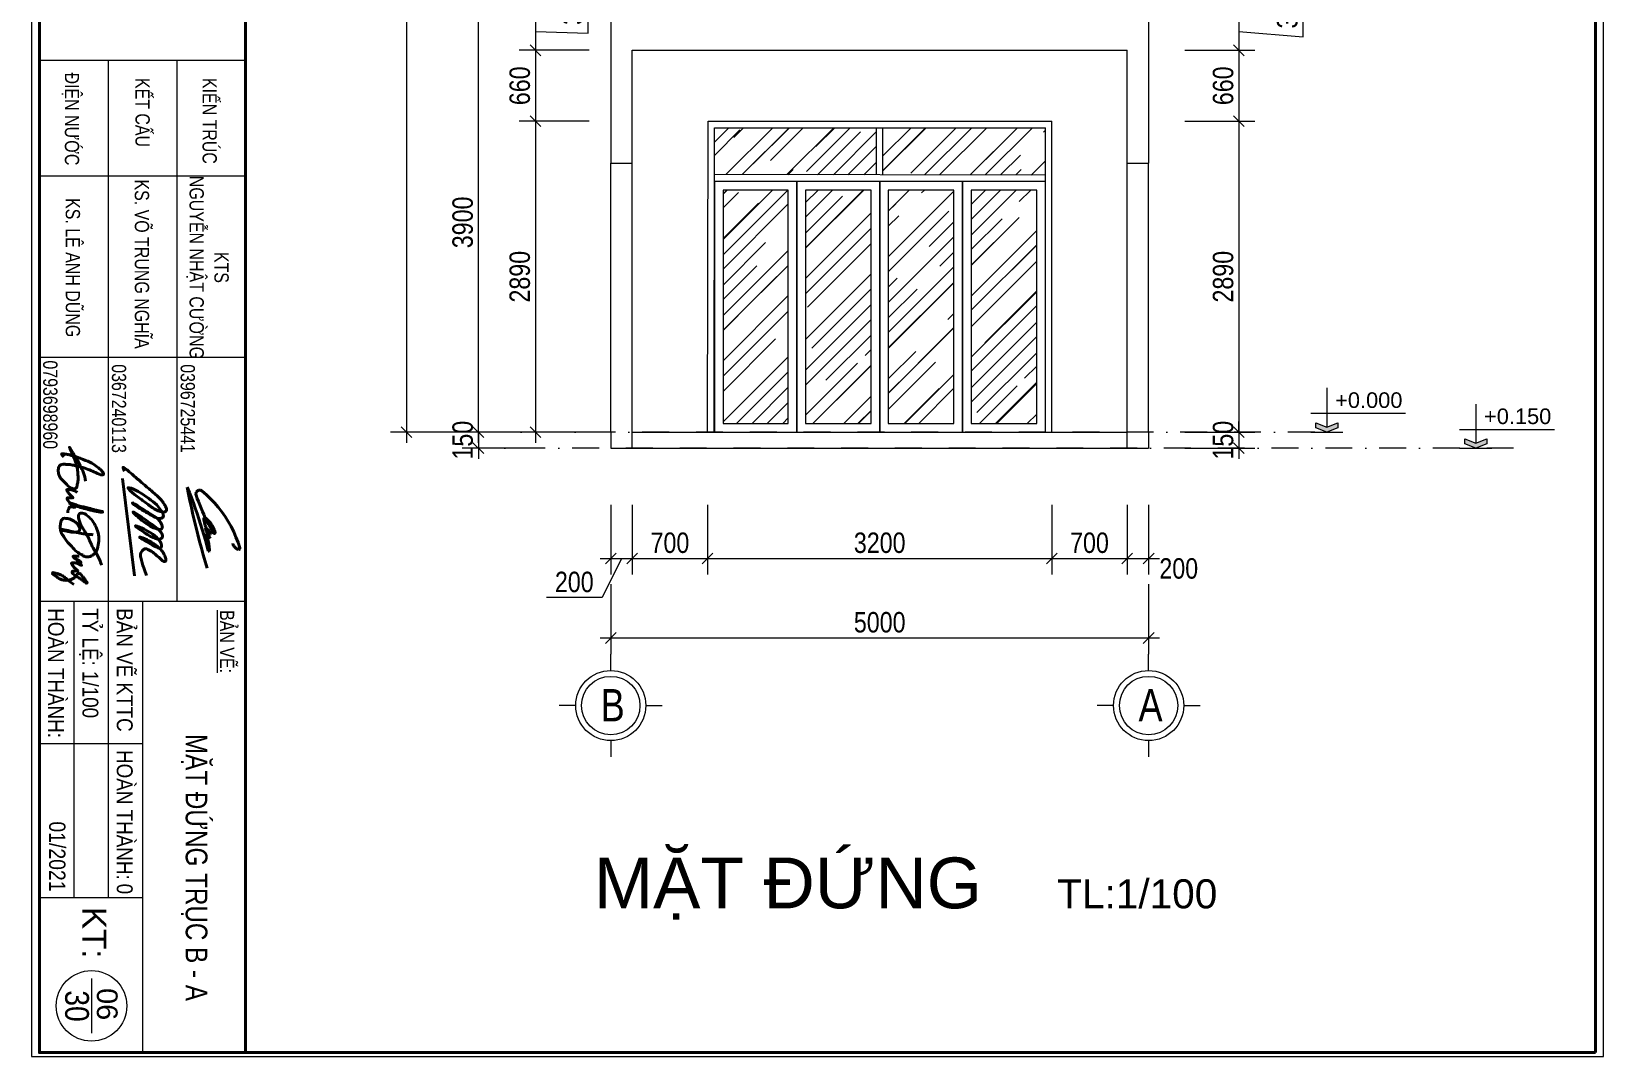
# Model space of a CAD drawing. Header units: inches. Extents: x 921646 to 2157952, y -92667 to 262089.
# Drawn here: x 1967989 to 1982603, y 166047 to 175578 of the extents above; entities that cross this region are included whole.
import ezdxf
from ezdxf.enums import TextEntityAlignment as Align

# ---------------------------------------------------------------- set-up
doc = ezdxf.new("R2010")
doc.units = ezdxf.units.IN
doc.header["$MEASUREMENT"] = 0
doc.linetypes.add('DASHDOT', pattern=[1, 0.5, -0.25, 0, -0.25])
doc.layers.get('0').update_dxf_attribs({"lineweight": 9})
doc.layers.get('DEFPOINTS').update_dxf_attribs({"lineweight": 9})
doc.layers.add('02-TEXT', color=7, linetype='Continuous')
for name, color, linetype, lineweight in [('04-TRUC', 40, 'DASHDOT', 9), ('11 CUA', 42, 'Continuous', 15), ('13 TRICH DAN', 134, 'Continuous', 9), ('13-VATDUNG', 104, 'Continuous', 13), ('15 TEXT', 134, 'Continuous', 15), ('Cp Net Manh 0.15', 8, 'Continuous', 15), ('Cp Net Thep 0.40', 2, 'Continuous', 40), ('Cp Text 0.15', 3, 'Continuous', 15), ('dim', 252, 'Continuous', 9)]:
    doc.layers.add(name, color=color, linetype=linetype, lineweight=lineweight)
doc.styles.add('ARIAL', font='arial.ttf')
doc.styles.add('C', font='VHARIAL.TTF')
doc.styles.add('IN', font='VHARIAL.TTF')
doc.styles.add('tvsimil', font='tvsimli.shx', dxfattribs={"width": 0.85})
doc.styles.add('VHELVEN', font='VHELVEN.TTF')
doc.styles.add('VNI-HELVE', font='VHELVEB.TTF', dxfattribs={"width": 0.8})
doc.dimstyles.new('DIM 100 - cp1601 nho', dxfattribs={"dimtxt": 190, "dimasz": 100, "dimexe": 150, "dimexo": 100, "dimgap": 50, "dimtad": 1, "dimdec": 0, "dimrnd": 1, "dimzin": 0, "dimdsep": 32, "dimtxsty": 'tvsimil', "dimblk": 'OBLIQUE', "dimcen": -0.09, "dimdle": 100, "dimclrd": 15, "dimclre": 15, "dimclrt": 3, "dimadec": 0, "dimazin": 0, "dimtfac": 1, "dimtdec": 0, "dimtix": 1, "dimtmove": 1, "dimatfit": 3, "dimfxl": 500, "dimfxlon": 1, "dimtolj": 1, "dimtzin": 0, "dimlwd": -1, "dimlwe": -1, "dimarcsym": 0})

# ---------------------------------------------------------------- blocks, each defined once
blk = doc.blocks.new('_Oblique')
at = {"color": 0, "linetype": 'ByBlock', "lineweight": -2}
blk.add_line((-0.5, -0.5), (0.5, 0.5), dxfattribs=at)
blk = doc.blocks.new('*D158')
at = {"layer": 'DEFPOINTS', "color": 0, "transparency": 16777216}
for p in [(1973374, 171703), (1973574, 171703), (1973574, 170678)]:
    blk.add_point(p, dxfattribs=at)
at = {"layer": 'dim', "color": 15, "linetype": 'Continuous', "transparency": 16777216}
for p, q in [((1973374, 171178), (1973374, 170528)), ((1973574, 171178), (1973574, 170528)), ((1973274, 170678), (1973674, 170678)), ((1973474, 170678), (1973293, 170314)), ((1973293, 170314), (1972778, 170314))]:
    blk.add_line(p, q, dxfattribs=at)
at = {"layer": 'dim', "color": 15, "transparency": 16777216, "xscale": 100, "yscale": 100, "zscale": 100, "rotation": 180}
blk.add_blockref('_Oblique', (1973374, 170678), dxfattribs=at)
at = {"layer": 'dim', "color": 15, "transparency": 16777216, "xscale": 100, "yscale": 100, "zscale": 100}
blk.add_blockref('_Oblique', (1973574, 170678), dxfattribs=at)
at = {"layer": 'dim', "color": 3, "transparency": 16777216, "insert": (1973035, 170459), "char_height": 190, "attachment_point": 5, "style": 'tvsimil'}
blk.add_mtext('\\A1;200', dxfattribs=at)
blk = doc.blocks.new('*D160')
at = {"layer": 'DEFPOINTS', "color": 0, "transparency": 16777216}
for p in [(1972143, 175753), (1972615, 175753), (1972615, 171853)]:
    blk.add_point(p, dxfattribs=at)
at = {"layer": 'dim', "color": 15, "linetype": 'Continuous', "transparency": 16777216}
for p, q in [((1972143, 171753), (1972143, 175853)), ((1972515, 175753), (1971993, 175753)), ((1972515, 171853), (1971993, 171853))]:
    blk.add_line(p, q, dxfattribs=at)
at = {"layer": 'dim', "color": 15, "transparency": 16777216, "xscale": 100, "yscale": 100, "zscale": 100}
for p, rotation in [((1972143, 175753), 90), ((1972143, 171853), 270)]:
    blk.add_blockref('_Oblique', p, dxfattribs=dict(at, rotation=rotation))
at = {"layer": 'dim', "color": 3, "transparency": 16777216, "insert": (1971998, 173803), "char_height": 190, "attachment_point": 5, "rotation": 90, "style": 'tvsimil'}
blk.add_mtext('\\A1;3900', dxfattribs=at)
blk = doc.blocks.new('*D162')
at = {"layer": 'DEFPOINTS', "color": 0, "transparency": 16777216}
for p in [(1973374, 170927), (1978374, 170927), (1978374, 169939)]:
    blk.add_point(p, dxfattribs=at)
at = {"layer": 'dim', "color": 15, "linetype": 'Continuous', "transparency": 16777216}
for p, q in [((1973374, 170439), (1973374, 169789)), ((1978374, 170439), (1978374, 169789)), ((1973274, 169939), (1978474, 169939))]:
    blk.add_line(p, q, dxfattribs=at)
at = {"layer": 'dim', "color": 15, "transparency": 16777216, "xscale": 100, "yscale": 100, "zscale": 100, "rotation": 180}
blk.add_blockref('_Oblique', (1973374, 169939), dxfattribs=at)
at = {"layer": 'dim', "color": 15, "transparency": 16777216, "xscale": 100, "yscale": 100, "zscale": 100}
blk.add_blockref('_Oblique', (1978374, 169939), dxfattribs=at)
at = {"layer": 'dim', "color": 3, "transparency": 16777216, "insert": (1975874, 170084), "char_height": 190, "attachment_point": 5, "style": 'tvsimil'}
blk.add_mtext('\\A1;5000', dxfattribs=at)
blk = doc.blocks.new('*D163')
at = {"layer": 'DEFPOINTS', "color": 0, "transparency": 16777216}
for p in [(1972995, 171853), (1972143, 171703), (1972995, 171703)]:
    blk.add_point(p, dxfattribs=at)
at = {"layer": 'dim', "color": 15, "linetype": 'Continuous', "transparency": 16777216}
for p, q in [((1972143, 171853), (1972143, 171953)), ((1972643, 171853), (1971993, 171853)), ((1972143, 171853), (1972143, 171703)), ((1972643, 171703), (1971993, 171703)), ((1972143, 171703), (1972143, 171603))]:
    blk.add_line(p, q, dxfattribs=at)
at = {"layer": 'dim', "color": 15, "transparency": 16777216, "xscale": 100, "yscale": 100, "zscale": 100}
for p, rotation in [((1972143, 171853), 270), ((1972143, 171703), 90)]:
    blk.add_blockref('_Oblique', p, dxfattribs=dict(at, rotation=rotation))
at = {"layer": 'dim', "color": 3, "transparency": 16777216, "insert": (1971998, 171778), "char_height": 190, "attachment_point": 5, "rotation": 90, "style": 'tvsimil'}
blk.add_mtext('\\A1;150', dxfattribs=at)
blk = doc.blocks.new('*D164')
at = {"layer": 'DEFPOINTS', "color": 0, "transparency": 16777216}
for p in [(1972615, 183853), (1971476, 171853), (1972615, 171853)]:
    blk.add_point(p, dxfattribs=at)
at = {"layer": 'dim', "color": 15, "linetype": 'Continuous', "transparency": 16777216}
for p, q in [((1971976, 183853), (1971326, 183853)), ((1971476, 183953), (1971476, 171753)), ((1971976, 171853), (1971326, 171853))]:
    blk.add_line(p, q, dxfattribs=at)
at = {"layer": 'dim', "color": 15, "transparency": 16777216, "xscale": 100, "yscale": 100, "zscale": 100}
for p, rotation in [((1971476, 183853), 90), ((1971476, 171853), 270)]:
    blk.add_blockref('_Oblique', p, dxfattribs=dict(at, rotation=rotation))
at = {"layer": 'dim', "color": 3, "transparency": 16777216, "insert": (1971331, 177853), "char_height": 190, "attachment_point": 5, "rotation": 90, "style": 'tvsimil'}
blk.add_mtext('\\A1;12000', dxfattribs=at)
blk = doc.blocks.new('cao do')
at = {"layer": '15 TEXT'}
h = blk.add_hatch(color=256, dxfattribs=at)
h.dxf.hatch_style = 1
h.paths.add_polyline_path([(155, 47), (261, 90), (261, 42), (155, 0), (49, 42), (49, 90)])
for p, q in [((0, 181), (911, 181)), ((0, 0), (310, 0))]:
    blk.add_line(p, q, dxfattribs=at)
blk.add_lwpolyline([(155, 424), (155, 47)], dxfattribs=at)
blk.add_lwpolyline([(155, 47), (261, 90), (261, 42), (155, 0), (49, 42), (49, 90)], close=True, dxfattribs=at)
at = {"layer": '15 TEXT', "color": 3, "style": 'ARIAL'}
blk.add_attdef('%%P0,000', text='', height=150, dxfattribs=at).set_placement((558, 307), align=Align.MIDDLE_CENTER)
blk = doc.blocks.new('*D166')
at = {"layer": 'DEFPOINTS', "color": 0, "transparency": 16777216}
for p in [(1974274, 171853), (1973574, 171703), (1974274, 170678)]:
    blk.add_point(p, dxfattribs=at)
at = {"layer": 'dim', "color": 15, "linetype": 'Continuous', "transparency": 16777216}
for p, q in [((1973574, 171178), (1973574, 170528)), ((1974274, 171178), (1974274, 170528)), ((1973474, 170678), (1974374, 170678))]:
    blk.add_line(p, q, dxfattribs=at)
at = {"layer": 'dim', "color": 15, "transparency": 16777216, "xscale": 100, "yscale": 100, "zscale": 100, "rotation": 180}
blk.add_blockref('_Oblique', (1973574, 170678), dxfattribs=at)
at = {"layer": 'dim', "color": 15, "transparency": 16777216, "xscale": 100, "yscale": 100, "zscale": 100}
blk.add_blockref('_Oblique', (1974274, 170678), dxfattribs=at)
at = {"layer": 'dim', "color": 3, "transparency": 16777216, "insert": (1973924, 170823), "char_height": 190, "attachment_point": 5, "style": 'tvsimil'}
blk.add_mtext('\\A1;700', dxfattribs=at)
blk = doc.blocks.new('*D169')
at = {"layer": 'DEFPOINTS', "color": 0, "transparency": 16777216}
for p in [(1977474, 171853), (1978174, 171853), (1978174, 170678)]:
    blk.add_point(p, dxfattribs=at)
at = {"layer": 'dim', "color": 15, "linetype": 'Continuous', "transparency": 16777216}
for p, q in [((1977474, 171178), (1977474, 170528)), ((1978174, 171178), (1978174, 170528)), ((1977374, 170678), (1978274, 170678))]:
    blk.add_line(p, q, dxfattribs=at)
at = {"layer": 'dim', "color": 15, "transparency": 16777216, "xscale": 100, "yscale": 100, "zscale": 100, "rotation": 180}
blk.add_blockref('_Oblique', (1977474, 170678), dxfattribs=at)
at = {"layer": 'dim', "color": 15, "transparency": 16777216, "xscale": 100, "yscale": 100, "zscale": 100}
blk.add_blockref('_Oblique', (1978174, 170678), dxfattribs=at)
at = {"layer": 'dim', "color": 3, "transparency": 16777216, "insert": (1977824, 170823), "char_height": 190, "attachment_point": 5, "style": 'tvsimil'}
blk.add_mtext('\\A1;700', dxfattribs=at)
blk = doc.blocks.new('*D170')
at = {"layer": 'DEFPOINTS', "color": 0, "transparency": 16777216}
for p in [(1978174, 171853), (1978374, 171703), (1978374, 170678)]:
    blk.add_point(p, dxfattribs=at)
at = {"layer": 'dim', "color": 15, "linetype": 'Continuous', "transparency": 16777216}
for p, q in [((1978174, 171178), (1978174, 170528)), ((1978374, 171178), (1978374, 170528)), ((1978074, 170678), (1978474, 170678))]:
    blk.add_line(p, q, dxfattribs=at)
at = {"layer": 'dim', "color": 15, "transparency": 16777216, "xscale": 100, "yscale": 100, "zscale": 100, "rotation": 180}
blk.add_blockref('_Oblique', (1978174, 170678), dxfattribs=at)
at = {"layer": 'dim', "color": 15, "transparency": 16777216, "xscale": 100, "yscale": 100, "zscale": 100}
blk.add_blockref('_Oblique', (1978374, 170678), dxfattribs=at)
at = {"layer": 'dim', "color": 3, "transparency": 16777216, "insert": (1978654, 170584), "char_height": 190, "attachment_point": 5, "style": 'tvsimil'}
blk.add_mtext('\\A1;200', dxfattribs=at)
blk = doc.blocks.new('*D172')
at = {"layer": 'DEFPOINTS', "color": 0, "transparency": 16777216}
for p in [(1974274, 171853), (1977474, 171853), (1977474, 170678)]:
    blk.add_point(p, dxfattribs=at)
at = {"layer": 'dim', "color": 15, "linetype": 'Continuous', "transparency": 16777216}
for p, q in [((1974274, 171178), (1974274, 170528)), ((1977474, 171178), (1977474, 170528)), ((1974174, 170678), (1977574, 170678))]:
    blk.add_line(p, q, dxfattribs=at)
at = {"layer": 'dim', "color": 15, "transparency": 16777216, "xscale": 100, "yscale": 100, "zscale": 100, "rotation": 180}
blk.add_blockref('_Oblique', (1974274, 170678), dxfattribs=at)
at = {"layer": 'dim', "color": 15, "transparency": 16777216, "xscale": 100, "yscale": 100, "zscale": 100}
blk.add_blockref('_Oblique', (1977474, 170678), dxfattribs=at)
at = {"layer": 'dim', "color": 3, "transparency": 16777216, "insert": (1975874, 170823), "char_height": 190, "attachment_point": 5, "style": 'tvsimil'}
blk.add_mtext('\\A1;3200', dxfattribs=at)
blk = doc.blocks.new('*D174')
at = {"layer": 'DEFPOINTS', "color": 0, "transparency": 16777216}
for p in [(1973374, 175753), (1972674, 175403), (1973574, 175403)]:
    blk.add_point(p, dxfattribs=at)
at = {"layer": 'dim', "color": 15, "linetype": 'Continuous', "transparency": 16777216}
for p, q in [((1973163, 175561), (1973163, 176077)), ((1972674, 175853), (1972674, 175303)), ((1973174, 175753), (1972524, 175753)), ((1972674, 175578), (1973163, 175561)), ((1973174, 175403), (1972524, 175403))]:
    blk.add_line(p, q, dxfattribs=at)
at = {"layer": 'dim', "color": 15, "transparency": 16777216, "xscale": 100, "yscale": 100, "zscale": 100}
for p, rotation in [((1972674, 175753), 90), ((1972674, 175403), 270)]:
    blk.add_blockref('_Oblique', p, dxfattribs=dict(at, rotation=rotation))
at = {"layer": 'dim', "color": 3, "transparency": 16777216, "insert": (1973018, 175819), "char_height": 190, "attachment_point": 5, "rotation": 90, "style": 'tvsimil'}
blk.add_mtext('\\A1;350', dxfattribs=at)
blk = doc.blocks.new('*D182')
at = {"layer": 'DEFPOINTS', "color": 0, "transparency": 16777216}
for p in [(1978174, 175403), (1977474, 174743), (1979212, 174743)]:
    blk.add_point(p, dxfattribs=at)
at = {"layer": 'dim', "color": 15, "linetype": 'Continuous', "transparency": 16777216}
for p, q in [((1978712, 175403), (1979362, 175403)), ((1979212, 175503), (1979212, 174643)), ((1978712, 174743), (1979362, 174743))]:
    blk.add_line(p, q, dxfattribs=at)
at = {"layer": 'dim', "color": 15, "transparency": 16777216, "xscale": 100, "yscale": 100, "zscale": 100}
for p, rotation in [((1979212, 175403), 90), ((1979212, 174743), 270)]:
    blk.add_blockref('_Oblique', p, dxfattribs=dict(at, rotation=rotation))
at = {"layer": 'dim', "color": 3, "transparency": 16777216, "insert": (1979067, 175073), "char_height": 190, "attachment_point": 5, "rotation": 90, "style": 'tvsimil'}
blk.add_mtext('\\A1;660', dxfattribs=at)
blk = doc.blocks.new('*D184')
at = {"layer": 'DEFPOINTS', "color": 0, "transparency": 16777216}
for p in [(1977474, 174743), (1978374, 171853), (1979212, 171853)]:
    blk.add_point(p, dxfattribs=at)
at = {"layer": 'dim', "color": 15, "linetype": 'Continuous', "transparency": 16777216}
for p, q in [((1979212, 174843), (1979212, 171753)), ((1978712, 174743), (1979362, 174743)), ((1978712, 171853), (1979362, 171853))]:
    blk.add_line(p, q, dxfattribs=at)
at = {"layer": 'dim', "color": 15, "transparency": 16777216, "xscale": 100, "yscale": 100, "zscale": 100}
for p, rotation in [((1979212, 174743), 90), ((1979212, 171853), 270)]:
    blk.add_blockref('_Oblique', p, dxfattribs=dict(at, rotation=rotation))
at = {"layer": 'dim', "color": 3, "transparency": 16777216, "insert": (1979067, 173298), "char_height": 190, "attachment_point": 5, "rotation": 90, "style": 'tvsimil'}
blk.add_mtext('\\A1;2890', dxfattribs=at)
blk = doc.blocks.new('*D153')
at = {"layer": 'DEFPOINTS', "color": 0, "transparency": 16777216}
for p in [(1974278, 174743), (1972674, 171853), (1973374, 171853)]:
    blk.add_point(p, dxfattribs=at)
at = {"layer": 'dim', "color": 15, "linetype": 'Continuous', "transparency": 16777216}
for p, q in [((1972674, 174843), (1972674, 171753)), ((1973174, 174743), (1972524, 174743)), ((1973174, 171853), (1972524, 171853))]:
    blk.add_line(p, q, dxfattribs=at)
at = {"layer": 'dim', "color": 15, "transparency": 16777216, "xscale": 100, "yscale": 100, "zscale": 100}
for p, rotation in [((1972674, 174743), 90), ((1972674, 171853), 270)]:
    blk.add_blockref('_Oblique', p, dxfattribs=dict(at, rotation=rotation))
at = {"layer": 'dim', "color": 3, "transparency": 16777216, "insert": (1972529, 173298), "char_height": 190, "attachment_point": 5, "rotation": 90, "style": 'tvsimil'}
blk.add_mtext('\\A1;2890', dxfattribs=at)
blk = doc.blocks.new('*D154')
at = {"layer": 'DEFPOINTS', "color": 0, "transparency": 16777216}
for p in [(1978374, 171853), (1978374, 171703), (1979212, 171703)]:
    blk.add_point(p, dxfattribs=at)
at = {"layer": 'dim', "color": 15, "linetype": 'Continuous', "transparency": 16777216}
for p, q in [((1979212, 171853), (1979212, 171953)), ((1978712, 171853), (1979362, 171853)), ((1979212, 171853), (1979212, 171703)), ((1978712, 171703), (1979362, 171703)), ((1979212, 171703), (1979212, 171603))]:
    blk.add_line(p, q, dxfattribs=at)
at = {"layer": 'dim', "color": 15, "transparency": 16777216, "xscale": 100, "yscale": 100, "zscale": 100}
for p, rotation in [((1979212, 171853), 270), ((1979212, 171703), 90)]:
    blk.add_blockref('_Oblique', p, dxfattribs=dict(at, rotation=rotation))
at = {"layer": 'dim', "color": 3, "transparency": 16777216, "insert": (1979067, 171778), "char_height": 190, "attachment_point": 5, "rotation": 90, "style": 'tvsimil'}
blk.add_mtext('\\A1;150', dxfattribs=at)
blk = doc.blocks.new('*D155')
at = {"layer": 'DEFPOINTS', "color": 0, "transparency": 16777216}
for p in [(1973574, 175403), (1972674, 174743), (1974278, 174743)]:
    blk.add_point(p, dxfattribs=at)
at = {"layer": 'dim', "color": 15, "linetype": 'Continuous', "transparency": 16777216}
for p, q in [((1973174, 175403), (1972524, 175403)), ((1972674, 175503), (1972674, 174643)), ((1973174, 174743), (1972524, 174743))]:
    blk.add_line(p, q, dxfattribs=at)
at = {"layer": 'dim', "color": 15, "transparency": 16777216, "xscale": 100, "yscale": 100, "zscale": 100}
for p, rotation in [((1972674, 175403), 90), ((1972674, 174743), 270)]:
    blk.add_blockref('_Oblique', p, dxfattribs=dict(at, rotation=rotation))
at = {"layer": 'dim', "color": 3, "transparency": 16777216, "insert": (1972529, 175073), "char_height": 190, "attachment_point": 5, "rotation": 90, "style": 'tvsimil'}
blk.add_mtext('\\A1;660', dxfattribs=at)
blk = doc.blocks.new('*D157')
at = {"layer": 'DEFPOINTS', "color": 0, "transparency": 16777216}
for p in [(1978374, 175753), (1978174, 175403), (1979212, 175403)]:
    blk.add_point(p, dxfattribs=at)
at = {"layer": 'dim', "color": 15, "linetype": 'Continuous', "transparency": 16777216}
for p, q in [((1979809, 175528), (1979809, 176044)), ((1979212, 175853), (1979212, 175303)), ((1978712, 175753), (1979362, 175753)), ((1979212, 175578), (1979809, 175528)), ((1978712, 175403), (1979362, 175403))]:
    blk.add_line(p, q, dxfattribs=at)
at = {"layer": 'dim', "color": 15, "transparency": 16777216, "xscale": 100, "yscale": 100, "zscale": 100}
for p, rotation in [((1979212, 175753), 90), ((1979212, 175403), 270)]:
    blk.add_blockref('_Oblique', p, dxfattribs=dict(at, rotation=rotation))
at = {"layer": 'dim', "color": 3, "transparency": 16777216, "insert": (1979664, 175786), "char_height": 190, "attachment_point": 5, "rotation": 90, "style": 'tvsimil'}
blk.add_mtext('\\A1;350', dxfattribs=at)
blk = doc.blocks.new('Khung Ht dep')
for p, q in [((17870, 4392), (17870, 1792)), ((19329, 4392), (19329, 1792)), ((21612, 4392), (21612, 1792)), ((24693, 4392), (24693, 1792)), ((17870, 3525), (24693, 3525)), ((24693, 3092), (30380, 3092)), ((17870, 2658), (24693, 2658))]:
    blk.add_line(p, q)
at = {"ltscale": 100}
blk.add_line((29447, 2449), (30135, 2449), dxfattribs=at)
blk.add_circle((29791, 2449), 445, dxfattribs=at)
at = {"layer": 'Cp Net Thep 0.40', "color": 106}
blk.add_line((3162, 4392), (30380, 4392), dxfattribs=at)
at = {"layer": 'Cp Net Thep 0.40'}
for p, q in [((23620, 4135), (23682, 4174)), ((23682, 4174), (23746, 4209)), ((23746, 4209), (23811, 4242)), ((23811, 4242), (23878, 4271)), ((23878, 4271), (23946, 4297)), ((23946, 4297), (24016, 4319)), ((23959, 4230), (23967, 4233)), ((23967, 4233), (23976, 4236)), ((23976, 4236), (23984, 4240)), ((23984, 4240), (23991, 4245)), ((23991, 4245), (23999, 4250)), ((23999, 4250), (24006, 4255)), ((24006, 4255), (24012, 4262)), ((24012, 4262), (24019, 4268)), ((24016, 4319), (24019, 4320)), ((24019, 4320), (24021, 4320)), ((24019, 4268), (24024, 4275)), ((24021, 4320), (24024, 4319)), ((24024, 4319), (24027, 4318)), ((24024, 4275), (24029, 4283)), ((24027, 4318), (24030, 4317)), ((24029, 4283), (24033, 4291)), ((24030, 4317), (24032, 4315)), ((24032, 4315), (24034, 4313)), ((24033, 4291), (24037, 4299)), ((24034, 4313), (24036, 4310)), ((24036, 4310), (24037, 4308)), ((24037, 4308), (24037, 4305)), ((24037, 4305), (24038, 4302)), ((24038, 4302), (24037, 4299)), ((23395, 3950), (23448, 4000)), ((23448, 4000), (23503, 4048)), ((23503, 4048), (23560, 4093)), ((23560, 4093), (23620, 4135)), ((23733, 3971), (23717, 3960)), ((23750, 3980), (23733, 3971)), ((23767, 3989), (23750, 3980)), ((23753, 3944), (23792, 3965)), ((23785, 3996), (23767, 3989)), ((23803, 4003), (23785, 3996)), ((23792, 3965), (23830, 3987)), ((23822, 4008), (23803, 4003)), ((23822, 4008), (23819, 4007)), ((23825, 4008), (23822, 4008)), ((23827, 4008), (23825, 4008)), ((23830, 4006), (23827, 4008)), ((23832, 4005), (23830, 4006)), ((23830, 3987), (23832, 3989)), ((23834, 4002), (23832, 4005)), ((23832, 3989), (23834, 3991)), ((23835, 4000), (23834, 4002)), ((23834, 3991), (23835, 3994)), ((23836, 3997), (23835, 4000)), ((23835, 3994), (23836, 3997)), ((23288, 3823), (23286, 3813)), ((23286, 3813), (23287, 3803)), ((23287, 3803), (23290, 3793)), ((23292, 3833), (23288, 3823)), ((23290, 3793), (23295, 3785)), ((23297, 3842), (23292, 3833)), ((23295, 3785), (23302, 3777)), ((23297, 3842), (23345, 3897)), ((23302, 3777), (23310, 3771)), ((23310, 3771), (23319, 3767)), ((23319, 3767), (23329, 3765)), ((23339, 3765), (23349, 3767)), ((23345, 3897), (23395, 3950)), ((23349, 3767), (23391, 3781)), ((23391, 3781), (23432, 3797)), ((23432, 3797), (23473, 3813)), ((23473, 3813), (23514, 3830)), ((23580, 3781), (23513, 3758)), ((23514, 3830), (23555, 3847)), ((23555, 3847), (23595, 3865)), ((23647, 3804), (23580, 3781)), ((23595, 3865), (23635, 3884)), ((23634, 3876), (23633, 3874)), ((23633, 3874), (23634, 3872)), ((23635, 3879), (23634, 3877)), ((23634, 3877), (23634, 3876)), ((23634, 3872), (23634, 3871)), ((23634, 3871), (23635, 3869)), ((23635, 3884), (23641, 3887)), ((23641, 3887), (23635, 3879)), ((23635, 3869), (23636, 3868)), ((23636, 3868), (23637, 3867)), ((23637, 3867), (23639, 3866)), ((23639, 3866), (23640, 3866)), ((23640, 3866), (23642, 3866)), ((23641, 3887), (23675, 3903)), ((23646, 3894), (23641, 3887)), ((23642, 3866), (23660, 3867)), ((23642, 3866), (23644, 3866)), ((23659, 3909), (23646, 3894)), ((23714, 3825), (23647, 3804)), ((23672, 3923), (23659, 3909)), ((23660, 3867), (23678, 3869)), ((23686, 3936), (23672, 3923)), ((23675, 3903), (23714, 3923)), ((23678, 3869), (23696, 3872)), ((23678, 3747), (23763, 3768)), ((23701, 3949), (23686, 3936)), ((23696, 3872), (23714, 3877)), ((23717, 3960), (23701, 3949)), ((23714, 3923), (23753, 3944)), ((23714, 3877), (23731, 3882)), ((23782, 3846), (23714, 3825)), ((23731, 3882), (23748, 3889)), ((23748, 3889), (23765, 3896)), ((23763, 3768), (23848, 3789)), ((23765, 3896), (23772, 3900)), ((23769, 3896), (23768, 3895)), ((23768, 3895), (23768, 3893)), ((23768, 3893), (23768, 3892)), ((23768, 3892), (23768, 3891)), ((23768, 3891), (23769, 3890)), ((23772, 3900), (23769, 3896)), ((23769, 3890), (23769, 3889)), ((23769, 3889), (23770, 3888)), ((23770, 3888), (23772, 3887)), ((23772, 3900), (23781, 3905)), ((23773, 3902), (23772, 3900)), ((23772, 3887), (23773, 3887)), ((23778, 3908), (23773, 3902)), ((23773, 3887), (23774, 3887)), ((23774, 3887), (23775, 3887)), ((23775, 3887), (23777, 3887)), ((23777, 3887), (23787, 3891)), ((23783, 3913), (23778, 3908)), ((23781, 3905), (23797, 3914)), ((23849, 3866), (23782, 3846)), ((23787, 3919), (23783, 3913)), ((23793, 3924), (23787, 3919)), ((23787, 3891), (23798, 3895)), ((23798, 3929), (23793, 3924)), ((23797, 3914), (23812, 3924)), ((23803, 3934), (23798, 3929)), ((23798, 3895), (23808, 3899)), ((23809, 3938), (23803, 3934)), ((23808, 3899), (23818, 3904)), ((23815, 3943), (23809, 3938)), ((23812, 3924), (23826, 3936)), ((23821, 3947), (23815, 3943)), ((23818, 3904), (23828, 3908)), ((23827, 3951), (23821, 3947)), ((23826, 3936), (23840, 3948)), ((23834, 3954), (23827, 3951)), ((23828, 3908), (23839, 3913)), ((23835, 3955), (23834, 3954)), ((23836, 3955), (23835, 3955)), ((23837, 3956), (23836, 3955)), ((23838, 3955), (23837, 3956)), ((23838, 3900), (23837, 3899)), ((23837, 3899), (23837, 3898)), ((23837, 3898), (23837, 3897)), ((23837, 3897), (23837, 3897)), ((23837, 3897), (23837, 3896)), ((23837, 3896), (23838, 3895)), ((23839, 3955), (23838, 3955)), ((23843, 3904), (23838, 3900)), ((23838, 3900), (23838, 3900)), ((23838, 3895), (23839, 3894)), ((23838, 3895), (23838, 3895)), ((23840, 3954), (23839, 3955)), ((23839, 3913), (23849, 3918)), ((23839, 3894), (23840, 3894)), ((23841, 3953), (23840, 3954)), ((23840, 3948), (23841, 3949)), ((23840, 3894), (23841, 3894)), ((23841, 3952), (23841, 3953)), ((23841, 3951), (23841, 3952)), ((23841, 3950), (23841, 3951)), ((23841, 3949), (23841, 3950)), ((23841, 3894), (23857, 3900)), ((23841, 3894), (23842, 3894)), ((23847, 3908), (23843, 3904)), ((23852, 3912), (23847, 3908)), ((23848, 3789), (23933, 3811)), ((23849, 3918), (23859, 3923)), ((23917, 3885), (23849, 3866)), ((23857, 3916), (23852, 3912)), ((23862, 3920), (23857, 3916)), ((23857, 3900), (23874, 3906)), ((23859, 3923), (23869, 3928)), ((23867, 3924), (23862, 3920)), ((23872, 3928), (23867, 3924)), ((23869, 3928), (23878, 3934)), ((23877, 3931), (23872, 3928)), ((23874, 3906), (23891, 3911)), ((23882, 3935), (23877, 3931)), ((23878, 3934), (23888, 3939)), ((23887, 3938), (23882, 3935)), ((23892, 3942), (23887, 3938)), ((23888, 3939), (23898, 3945)), ((23891, 3911), (23908, 3916)), ((23898, 3945), (23892, 3942)), ((23908, 3916), (23926, 3920)), ((23985, 3903), (23917, 3885)), ((23926, 3920), (23943, 3924)), ((23933, 3811), (24017, 3834)), ((23943, 3924), (23960, 3927)), ((23960, 3927), (23978, 3930)), ((23978, 3930), (23996, 3932)), ((24054, 3920), (23985, 3903)), ((23996, 3932), (24013, 3934)), ((24013, 3934), (24031, 3935)), ((24017, 3834), (24102, 3857)), ((24031, 3935), (24049, 3936)), ((24049, 3936), (24051, 3936)), ((24051, 3936), (24052, 3935)), ((24052, 3935), (24054, 3935)), ((24054, 3935), (24055, 3933)), ((24055, 3921), (24054, 3920)), ((24055, 3933), (24057, 3932)), ((24056, 3923), (24055, 3921)), ((24057, 3925), (24056, 3923)), ((24057, 3932), (24057, 3930)), ((24057, 3930), (24058, 3928)), ((24058, 3926), (24057, 3925)), ((24058, 3928), (24058, 3926)), ((24102, 3857), (24186, 3882)), ((24186, 3882), (24270, 3907)), ((23315, 3683), (23250, 3657)), ((23250, 3657), (23336, 3673)), ((23381, 3709), (23315, 3683)), ((23329, 3765), (23339, 3765)), ((23336, 3673), (23422, 3690)), ((23447, 3734), (23381, 3709)), ((23422, 3690), (23507, 3708)), ((23513, 3758), (23447, 3734)), ((23507, 3708), (23593, 3727)), ((23593, 3727), (23678, 3747)), ((23140, 2839), (24368, 2993))]:
    blk.add_line(p, q, dxfattribs=at)
at = {"layer": 'Cp Net Thep 0.40', "color": 106, "flags": 128}
blk.add_lwpolyline([(30380, 21415), (30380, 1792), (3162, 1792), (3162, 21415)], close=True, dxfattribs=at)
at = {"layer": 'Cp Net Thep 0.40'}
for points, knots in [([(23048, 2865), (23027, 2855), (22967, 2827), (23089, 2961), (23141, 3026), (23235, 3131), (23301, 3212), (23365, 3283), (23407, 3328), (23451, 3358), (23487, 3381), (23521, 3395), (23561, 3395), (23568, 3339), (23546, 3285), (23502, 3202), (23420, 3102), (23362, 3014), (23226, 2858), (23293, 3025), (23338, 3094), (23401, 3184), (23458, 3266), (23532, 3317), (23579, 3355), (23637, 3358), (23649, 3299), (23615, 3216), (23554, 3120), (23507, 3035), (23410, 2909), (23518, 3089), (23577, 3172), (23623, 3262), (23682, 3316), (23722, 3336), (23757, 3349), (23789, 3323), (23776, 3272), (23749, 3197), (23690, 3105), (23495, 2886), (23657, 3127), (23724, 3218), (23777, 3295), (23829, 3335), (23885, 3357), (23912, 3305), (23897, 3260), (23876, 3200), (23828, 3122), (23678, 2900), (23820, 3214), (23906, 3293), (23963, 3333), (24034, 3335), (23994, 3240), (23959, 3185), (23849, 2992), (23925, 3183), (23976, 3254), (24039, 3333), (24101, 3366), (24142, 3383), (24187, 3393), (24190, 3353), (24150, 3318), (24111, 3267), (24064, 3217), (24041, 3171), (24013, 3123), (24050, 3090), (24084, 3061), (24143, 3072), (24204, 3086), (24264, 3106), (24315, 3128), (24348, 3136), (24364, 3141)], [0, 0, 0, 0, 51.710473, 147.461102, 304.551356, 404.767039, 546.940695, 624.788455, 689.478259, 731.080875, 784.561777, 815.459374, 843.390665, 888.114665, 947.720955, 1025.419846, 1169.483132, 1311.324045, 1427.165376, 1532.24979, 1636.747447, 1723.463988, 1850.957465, 1937.328975, 1988.752564, 2035.817621, 2074.578669, 2138.526707, 2310.868321, 2393.623073, 2474.71882, 2623.349347, 2707.399684, 2840.695322, 2906.201923, 2943.287014, 2977.221315, 3009.00854, 3044.265978, 3119.745514, 3247.13431, 3428.959357, 3621.362754, 3725.903667, 3830.193707, 3882.172824, 3930.050327, 3980.285684, 4014.172464, 4073.273477, 4165.999081, 4325.177942, 4566.136162, 4687.47574, 4728.64301, 4781.585804, 4834.609694, 4950.479045, 5086.399486, 5189.656801, 5331.497266, 5415.50268, 5481.733535, 5534.311929, 5562.397061, 5589.820556, 5622.057586, 5719.025691, 5783.787922, 5823.887591, 5879.16188, 5920.709372, 5954.25218, 6012.052625, 6082.250546, 6148.662441, 6199.929772, 6249.335308, 6249.335308, 6249.335308, 6249.335308]), ([(22867, 2100), (22864, 2097), (22858, 2090), (22847, 2081), (22839, 2075), (22827, 2069), (22829, 2088), (22829, 2106), (22833, 2132), (22838, 2164), (22853, 2205), (22868, 2269), (22905, 2354), (22938, 2448), (22993, 2518), (23032, 2569), (23062, 2593), (23087, 2604), (23098, 2587), (23086, 2543), (23057, 2485), (23023, 2402), (22993, 2317), (22978, 2236), (22962, 2172), (22963, 2126), (22957, 2089), (22970, 2064), (22977, 2039), (23005, 2035), (23033, 2026), (23069, 2031), (23134, 2049), (23191, 2119), (23259, 2174), (23273, 2227), (23264, 2262), (23221, 2268), (23168, 2282), (23096, 2278), (23019, 2274), (22922, 2245), (22868, 2227), (22721, 2158), (22812, 2211), (22876, 2258), (22984, 2308), (23068, 2353), (23137, 2368), (23173, 2375)], [0, 0, 0, 0, 13.195619, 28.067532, 40.387153, 47.476101, 58.9671, 78.072193, 111.927883, 133.823251, 175.228045, 243.170918, 332.158683, 452.221605, 537.075219, 601.082379, 639.224936, 658.085394, 668.241482, 690.301471, 787.641594, 866.303336, 957.879981, 1058.626494, 1113.601905, 1154.367944, 1197.553444, 1218.470011, 1241.195908, 1268.27687, 1293.377523, 1329.913768, 1376.025481, 1492.001749, 1592.984356, 1625.868514, 1653.4531, 1687.775156, 1742.133602, 1823.505494, 1897.55924, 1978.965745, 2101.574383, 2188.932234, 2200.956226, 2378.325866, 2453.964839, 2553.606175, 2663.097111, 2663.097111, 2663.097111, 2663.097111]), ([(23318, 2270), (23312, 2263), (23294, 2241), (23284, 2203), (23279, 2167), (23277, 2149), (23281, 2133), (23296, 2142), (23310, 2150), (23328, 2162), (23346, 2182), (23363, 2193), (23384, 2226), (23383, 2190), (23384, 2173), (23382, 2153), (23387, 2140), (23402, 2140), (23417, 2153), (23444, 2168), (23480, 2238), (23514, 2330), (23543, 2455), (23561, 2511), (23566, 2613), (23546, 2546), (23539, 2496), (23507, 2400), (23493, 2310), (23464, 2230), (23453, 2195), (23450, 2166), (23466, 2198), (23477, 2210), (23486, 2229), (23507, 2244), (23500, 2220), (23499, 2205), (23499, 2187), (23497, 2166), (23524, 2165), (23543, 2149), (23563, 2149), (23573, 2149)], [0, 0, 0, 0, 26.407278, 83.542263, 114.557292, 134.094803, 142.102859, 153.635787, 172.54052, 194.993385, 219.064193, 248.1547, 270.915111, 288.901392, 318.971016, 336.948775, 345.260726, 356.167164, 375.249038, 405.052406, 444.709346, 604.36234, 713.243198, 797.769891, 850.740331, 877.165884, 947.835109, 1033.18455, 1164.79583, 1225.648147, 1282.282785, 1284.827302, 1303.35697, 1333.459371, 1357.161168, 1370.367698, 1383.615977, 1406.029269, 1424.40626, 1439.160992, 1459.190605, 1487.209139, 1516.083468, 1516.083468, 1516.083468, 1516.083468]), ([(23849, 2468), (23848, 2450), (23846, 2407), (23834, 2311), (23813, 2221), (23790, 2129), (23790, 2102), (23779, 2066), (23796, 2089), (23797, 2116), (23811, 2165), (23821, 2217), (23816, 2260), (23808, 2296), (23773, 2305), (23740, 2290), (23708, 2271), (23685, 2239), (23666, 2207), (23647, 2169), (23642, 2131), (23641, 2089), (23672, 2065), (23714, 2055), (23764, 2055), (23824, 2060), (23872, 2101), (23939, 2137), (23995, 2199), (24064, 2256), (24094, 2318), (24131, 2370), (24129, 2425), (24098, 2479), (24041, 2526), (23950, 2540), (23849, 2547), (23756, 2509), (23674, 2467), (23619, 2409), (23577, 2360), (23572, 2282), (23671, 2285), (23744, 2327), (23825, 2373), (23906, 2422), (23990, 2450), (24061, 2499), (24127, 2535), (24185, 2560), (24221, 2571), (24232, 2574)], [0, 0, 0, 0, 56.382115, 126.371781, 290.429567, 345.042978, 388.331159, 402.812357, 412.95854, 446.446507, 498.45499, 556.956879, 605.198074, 631.136176, 658.44799, 699.558755, 736.098491, 770.286992, 814.997954, 849.236833, 896.182136, 930.171878, 966.094488, 1003.277065, 1060.292638, 1114.454223, 1179.656623, 1242.127489, 1341.032841, 1427.878598, 1508.614689, 1546.863637, 1614.569899, 1659.230534, 1732.047856, 1825.694893, 1931.818664, 2030.794185, 2122.24595, 2205.45075, 2267.989042, 2319.690373, 2390.946317, 2490.466257, 2591.541033, 2666.186819, 2775.547166, 2850.773912, 2924.987818, 3002.149058, 3037.826421, 3037.826421, 3037.826421, 3037.826421]), ([(24118, 2293), (24118, 2278), (24118, 2256), (24119, 2204), (24154, 2243), (24167, 2275), (24181, 2302), (24213, 2330), (24174, 2280), (24204, 2261), (24217, 2289), (24227, 2301), (24241, 2332), (24225, 2311), (24221, 2295), (24210, 2270), (24206, 2241), (24200, 2218), (24208, 2192), (24233, 2209), (24261, 2227), (24281, 2251), (24310, 2289), (24304, 2248), (24309, 2230), (24308, 2204), (24330, 2202), (24346, 2219), (24364, 2244), (24386, 2279), (24409, 2317), (24435, 2351), (24452, 2369), (24463, 2400), (24426, 2377), (24404, 2361), (24373, 2334), (24348, 2318), (24337, 2296), (24338, 2272), (24359, 2260), (24382, 2246), (24403, 2218), (24419, 2178), (24427, 2136), (24422, 2093), (24409, 2054), (24388, 2017), (24359, 1988), (24349, 1958), (24321, 1956), (24333, 1989), (24339, 2018), (24355, 2062), (24380, 2104), (24409, 2138), (24442, 2178), (24461, 2206), (24475, 2226)], [0, 0, 0, 0, 50.939403, 76.354963, 108.065557, 148.865754, 195.223711, 204.727523, 250.89264, 261.806989, 290.897027, 311.535171, 331.987888, 343.220508, 366.940765, 390.794433, 420.92424, 452.558432, 468.406064, 479.882438, 525.579601, 572.000511, 593.932623, 619.737879, 646.259923, 665.383245, 681.327226, 699.021732, 732.034368, 776.102594, 821.727815, 865.557545, 897.588151, 913.164859, 930.334687, 984.118384, 1021.783966, 1048.983309, 1069.640366, 1094.648763, 1110.765692, 1136.712801, 1176.107308, 1212.717527, 1267.039898, 1302.177495, 1339.941354, 1390.949997, 1427.119215, 1464.273112, 1473.856247, 1496.44566, 1534.430774, 1579.520005, 1629.757525, 1682.283947, 1712.727011, 1785.309544, 1785.309544, 1785.309544, 1785.309544])]:
    blk.add_open_spline(points, degree=3, knots=knots, dxfattribs=at)
at = {"layer": 'Cp Text 0.15', "color": 7}
for p, q in [((26480, 1792), (26480, 3092)), ((28430, 3092), (28430, 1792)), ((24693, 2659), (28430, 2659)), ((24693, 2226), (28430, 2226))]:
    blk.add_line(p, q, dxfattribs=at)
at = {"layer": 'DEFPOINTS', "ltscale": 100}
blk.add_lwpolyline([(30430, 1692), (30430, 21515), (1912, 21515), (1912, 1692)], close=True, dxfattribs=at)
at = {"ltscale": 100, "style": 'IN', "width": 0.85}
blk.add_text('30', height=300, dxfattribs=at).set_placement((29991, 2117, -32416), align=Align.RIGHT)
at = {"layer": 'Cp Text 0.15', "color": 7, "ltscale": 100, "style": 'IN', "width": 0.8}
for s, p in [('kts', (20478, 3999)), ('NGUYÔN NHËT C¦êNG', (20478, 3685)), ('0396725441', (22258, 3573)), ('ks. Vâ TRUNG NGHÜA', (20436, 2995)), ('0367240113', (22258, 2706)), ('ks. L£ ANH DòNG', (20481, 2124)), ('0793698960', (22210, 1840))]:
    blk.add_text(s, height=180, dxfattribs=at).set_placement(p, align=Align.CENTER)
at = {"layer": 'Cp Text 0.15', "color": 7, "ltscale": 100, "style": 'IN'}
for s, height, width, p in [('%%ub¶n vÏ:', 180, 0.8, (24799, 4069)), ('KIÕN TRóC', 180, 0.8, (18088, 3849)), ('KÕT CÊU', 180, 0.8, (18088, 3003)), ('b¶n vÏ KTTC', 200, 0.85, (24776, 2768)), ('HOµN THµNH:', 200, 0.85, (26564, 2768)), ('tû lÖ: 1/100', 200, 0.85, (24776, 2335)), ('§IÖN N¦íC', 180, 0.8, (18020, 2113)), ('hoµn thµnh:', 200, 0.85, (24776, 1902))]:
    blk.add_text(s, height=height, dxfattribs=dict(at, width=width)).set_placement(p)
at = {"layer": 'Cp Text 0.15', "color": 7, "ltscale": 100, "style": 'IN', "width": 0.85}
for s, height, p in [('0', 200, (28382, 2768)), ('01/2021', 206.1, (28349, 1914))]:
    blk.add_text(s, height=height, dxfattribs=at).set_placement(p, align=Align.RIGHT)
at = {"layer": 'Cp Text 0.15', "color": 7, "ltscale": 100, "style": 'IN'}
blk.add_text('Kt:', height=300, dxfattribs=at).set_placement((28868, 2335), align=Align.CENTER)
blk = doc.blocks.new('A$C788F0ACE')
at = {"layer": 'Cp Net Manh 0.15', "linetype": 'Continuous'}
for p, q in [((0, 300), (0, 440)), ((-300, 0), (-440, 0)), ((300, 0), (440, 0)), ((0, -300), (0, -440))]:
    blk.add_line(p, q, dxfattribs=at)
for radius in [300, 250]:
    blk.add_circle((0, 0), radius, dxfattribs=at)
at = {"layer": 'Cp Text 0.15', "color": 7, "linetype": 'Continuous', "style": 'VHELVEN'}
blk.add_attdef('TRUC', text='', height=280, dxfattribs=at).set_placement((94, 1), align=Align.MIDDLE_CENTER)

msp = doc.modelspace()

# ---------------------------------------------------------------- hatches: boundary and pattern name
at = {"layer": '11 CUA'}
h = msp.add_hatch(dxfattribs=at)
h.set_pattern_fill('AR-RROOF', color=256, scale=300, angle=45)
h.set_pattern_definition([(45, (25616.73, 812.96), (254.55844, 678.82251), [4500, -600, 1500, -300]), (45, (25792.8, 1201.16), (-494.26764, 70.00357), [900, -99, 1800, -225]), (45, (25542.48, 1099.34), (960.958116, 1245.215042), [2400, -420, 1200, -300])])
h.paths.add_polyline_path([(1977514.1, 178393.4), (1976704.1, 178393.4), (1976704.1, 177953.4), (1977514.1, 177953.4)])
h.paths.add_polyline_path([(1976644.1, 178393.4), (1975834.1, 178393.4), (1975834.1, 177953.4), (1976644.1, 177953.4)])
h.paths.add_polyline_path([(1976594.1, 177813.4), (1975914.1, 177813.4), (1975914.1, 176653.4), (1976594.1, 176653.4)])
h.paths.add_polyline_path([(1977434.1, 177813.4), (1976754.1, 177813.4), (1976754.1, 176653.4), (1977434.1, 176653.4)])
h.paths.add_polyline_path([(1975154.1, 178333.4), (1974404.1, 178333.4), (1974404.1, 176773.4), (1975154.1, 176773.4)])
h.paths.add_polyline_path([(1974344.1, 178333.4), (1973694.1, 178333.4), (1973694.1, 176773.4), (1974344.1, 176773.4)])
h.paths.add_polyline_path([(1975794.1, 174103.4), (1975184, 174103.4), (1975184, 171933.4), (1975794.1, 171933.4)])
h.paths.add_polyline_path([(1975844, 174683.4), (1974337.9, 174683.4), (1974337.3, 174247.6), (1975843.8, 174245.6)])
h.paths.add_polyline_path([(1977414.1, 174683.4), (1975904, 174683.4), (1975903.8, 174245.5), (1977414.1, 174243.4)])
h.paths.add_polyline_path([(1977334.1, 174103.4), (1976724.1, 174103.4), (1976724.1, 171933.4), (1977334.1, 171933.4)])
h.paths.add_polyline_path([(1976564.1, 174103.4), (1975954.1, 174103.4), (1975954.1, 171933.4), (1976564.1, 171933.4)])
h.paths.add_polyline_path([(1975024, 174103.4), (1974418, 174103.4), (1974418, 171933.4), (1975024, 171933.4)])

# ---------------------------------------------------------------- linework, layer by layer
at = {"layer": '04-TRUC', "ltscale": 500}
for p, q in [((1979918.1, 171853.4), (1971959.5, 171853.4)), ((1981767, 171703.4), (1971959.5, 171703.4))]:
    msp.add_line(p, q, dxfattribs=at)
at = {"layer": '13-VATDUNG'}
for p, q in [((1973374.1, 175753.4), (1973374.1, 174353.4)), ((1978374.1, 175753.4), (1978374.1, 174353.4)), ((1973574.1, 171703.4), (1973574.1, 175403.4)), ((1973574.1, 175403.4), (1978174.1, 175403.4)), ((1978174.1, 171703.4), (1978174.1, 175403.4)), ((1974274.1, 171853.4), (1974278, 174743.4)), ((1974278, 174743.4), (1977474.1, 174743.4)), ((1974334.1, 171853.4), (1974337.9, 174683.4)), ((1974337.9, 174683.4), (1977414.1, 174683.4)), ((1975843.8, 174245.5), (1975844, 174683.5)), ((1975903.8, 174245.5), (1975904, 174683.4)), ((1977414.1, 171853.4), (1977414.1, 174683.4)), ((1977474.1, 171853.4), (1977474.1, 174743.4)), ((1973374.1, 174353.4), (1973574.1, 174353.4)), ((1973374.1, 171853.4), (1973374.1, 174353.4)), ((1978174.1, 174353.4), (1978374.1, 174353.4)), ((1978374.1, 171853.4), (1978374.1, 174353.4)), ((1977414.2, 174243.4), (1974337.3, 174247.6)), ((1977414.1, 174183.4), (1974337.2, 174187.6)), ((1973374.1, 171853.4), (1973374.1, 171703.4)), ((1973574.1, 171853.4), (1978174.1, 171853.4)), ((1978374.1, 171853.4), (1978374.1, 171703.4)), ((1973374.1, 171703.4), (1978374.1, 171703.4))]:
    msp.add_line(p, q, dxfattribs=at)
for points in [[(1975104, 174183.4), (1974338, 174183.4), (1974338, 171853.4), (1975104, 171853.4)], [(1975024, 174103.4), (1974418, 174103.4), (1974418, 171933.4), (1975024, 171933.4)], [(1975874.1, 174183.4), (1975104, 174183.4), (1975104, 171853.4), (1975874.1, 171853.4)], [(1975794.1, 174103.4), (1975184, 174103.4), (1975184, 171933.4), (1975794.1, 171933.4)], [(1976644.1, 174183.4), (1975874.1, 174183.4), (1975874.1, 171853.4), (1976644.1, 171853.4)], [(1976564.1, 174103.4), (1975954.1, 174103.4), (1975954.1, 171933.4), (1976564.1, 171933.4)], [(1977414.1, 174183.4), (1976644.1, 174183.4), (1976644.1, 171853.4), (1977414.1, 171853.4)], [(1977334.1, 174103.4), (1976724.1, 174103.4), (1976724.1, 171933.4), (1977334.1, 171933.4)]]:
    msp.add_lwpolyline(points, close=True, dxfattribs=at)

# ---------------------------------------------------------------- block references
at = {"layer": '15 TEXT', "xscale": 0.9671879849873873, "yscale": 0.9671879849873873, "zscale": 0.9671879849873873}
for p, values in [((1979880.9, 171853.4), {'%%P0,000': '+0.000'}), ((1981264.8, 171703.4), {'%%P0,000': '+0.150'})]:
    msp.add_blockref('cao do', p, dxfattribs=at).add_auto_attribs(values)
at = {"layer": 'Cp Net Manh 0.15', "xscale": 0.737236949663151, "yscale": 0.737236949663151, "zscale": 0.737236949663151, "rotation": 270}
msp.add_blockref('Khung Ht dep', (1966741.5, 188481.3), dxfattribs=at)
at = {"layer": 'Cp Text 0.15'}
ref = msp.add_blockref('A$C788F0ACE', (1973374.1, 169310.5), dxfattribs=dict(at, xscale=1.086778053933425, yscale=1.086778053933425, zscale=1.086778053933425, rotation=180))
ref.add_attrib('TRUC', 'B', dxfattribs={"layer": '0', "color": 3, "height": 300, "style": 'VNI-HELVE', "width": 0.8}).set_placement((1973391.9, 169313.8), align=Align.MIDDLE_CENTER)
ref = msp.add_blockref('A$C788F0ACE', (1978374.1, 169310.5), dxfattribs=dict(at, xscale=1.086778053933425, yscale=1.086778053933425, zscale=1.086778053933425, rotation=180))
ref.add_attrib('TRUC', 'A', dxfattribs={"layer": '0', "color": 3, "height": 300, "style": 'VNI-HELVE', "width": 0.8}).set_placement((1978391.9, 169313.8), align=Align.MIDDLE_CENTER)

# ---------------------------------------------------------------- texts
at = {"layer": '02-TEXT', "style": 'C'}
msp.add_text('06', height=192, rotation=270, dxfattribs=at).set_placement((1968597.5, 166534.3), align=Align.CENTER)
at = {"layer": '02-TEXT', "insert": (1973217.6, 167897.7), "char_height": 675, "width": 118910.516, "attachment_point": 1, "style": 'C'}
msp.add_mtext('{\\H0.7x;MÆT §øNG\\fVNI-Avo|b1|i0|c0|p2; }  {\\H0.4x;TL:1/100}', dxfattribs=at)
at = {"layer": '13 TRICH DAN', "insert": (1969624.2, 167805), "char_height": 201.6, "attachment_point": 2, "rotation": 270, "style": 'IN'}
msp.add_mtext('{\\fArial|b0|i0|c0|p34;\\W0.8;MẶT ĐỨNG TRỤC B - A}', dxfattribs=at)

# ---------------------------------------------------------------- dimensions: what is measured, and where the dimension line sits
at = {"layer": 'dim'}
for base, p1, p2, picture, middle in [((1971475.8, 171853.4), (1972614.9, 183853.4), (1972614.9, 171853.4), '*D164', (1971330.8, 177853.4)), ((1972142.6, 175753.4), (1972614.9, 171853.4), (1972614.9, 175753.4), '*D160', (1971997.6, 173803.4)), ((1972673.7, 174743.4), (1973574.1, 175403.4), (1974278, 174743.4), '*D155', (1972528.7, 175073.4)), ((1979211.6, 174743.4), (1978174.1, 175403.4), (1977474.1, 174743.4), '*D182', (1979066.6, 175073.4)), ((1972673.7, 171853.4), (1974278, 174743.4), (1973374.1, 171853.4), '*D153', (1972528.7, 173298.4)), ((1979211.6, 171853.4), (1977474.1, 174743.4), (1978374.1, 171853.4), '*D184', (1979066.6, 173298.4)), ((1972142.6, 171703.4), (1972994.5, 171853.4), (1972994.5, 171703.4), '*D163', (1971997.6, 171778.4)), ((1979211.6, 171703.4), (1978374.1, 171853.4), (1978374.1, 171703.4), '*D154', (1979066.6, 171778.4))]:
    dim = msp.add_linear_dim(base=base, p1=p1, p2=p2, angle=90, dimstyle='DIM 100 - cp1601 nho', dxfattribs=at)
    dim.commit()
    dim.dimension.update_dxf_attribs({"geometry": picture, "text_midpoint": middle})
for base, p1, p2, picture, middle in [((1972673.7, 175403.4), (1973374.1, 175753.4), (1973574.1, 175403.4), '*D174', (1973162.5, 175611.2)), ((1979211.6, 175403.4), (1978374.1, 175753.4), (1978174.1, 175403.4), '*D157', (1979809.4, 175578.4))]:
    dim = msp.add_linear_dim(base=base, p1=p1, p2=p2, angle=90, dimstyle='DIM 100 - cp1601 nho', dxfattribs=at)
    dim.commit()
    dim.dimension.update_dxf_attribs({"geometry": picture, "text_midpoint": middle, "dimtype": 160})
for base, p1, p2, picture, middle in [((1974274.1, 170677.6), (1973574.1, 171703.4), (1974274.1, 171853.4), '*D166', (1973924.1, 170822.6)), ((1977474.1, 170677.6), (1974274.1, 171853.4), (1977474.1, 171853.4), '*D172', (1975874.1, 170822.6)), ((1978174.1, 170677.6), (1977474.1, 171853.4), (1978174.1, 171853.4), '*D169', (1977824.1, 170822.6)), ((1978374.1, 169938.6), (1973374.1, 170927), (1978374.1, 170927), '*D162', (1975874.1, 170083.6))]:
    dim = msp.add_linear_dim(base=base, p1=p1, p2=p2, dimstyle='DIM 100 - cp1601 nho', dxfattribs=at)
    dim.commit()
    dim.dimension.update_dxf_attribs({"geometry": picture, "text_midpoint": middle})
for base, p1, p2, picture, middle in [((1978374.1, 170677.6), (1978174.1, 171853.4), (1978374.1, 171703.4), '*D170', (1978653.8, 170439)), ((1973574.1, 170677.6), (1973374.1, 171703.4), (1973574.1, 171703.4), '*D158', (1973243.1, 170313.6))]:
    dim = msp.add_linear_dim(base=base, p1=p1, p2=p2, dimstyle='DIM 100 - cp1601 nho', dxfattribs=at)
    dim.commit()
    dim.dimension.update_dxf_attribs({"geometry": picture, "text_midpoint": middle, "dimtype": 160})

doc.saveas('drawing.dxf')
